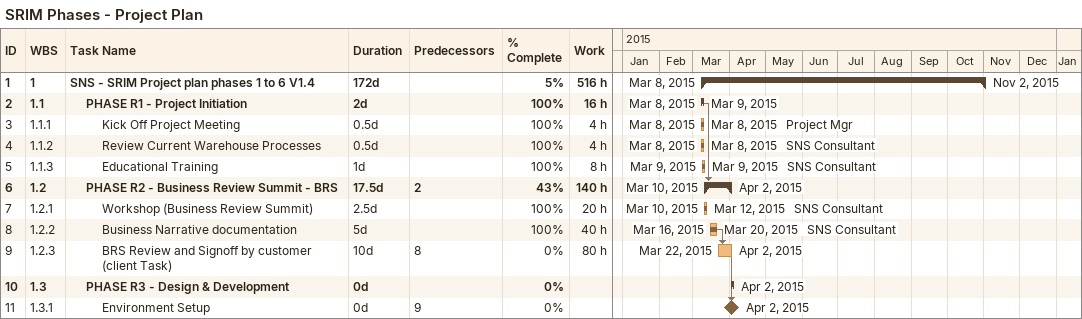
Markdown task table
SRIM Phases - Project Plan

| ID | WBS | Task | Duration | Start | Finish | Predecessors | Resources | % complete | Work (h) |
|---|---|---|---|---|---|---|---|---|---|
| 1 | 1 | **SNS - SRIM Project plan phases 1 to 6 V1.4** | 172d | 2015-03-08 | 2015-11-02 |  |  | 5 | 516 |
| 2 | 1.1 | **PHASE R1 - Project Initiation** | 2d | 2015-03-08 | 2015-03-09 |  |  | 100 | 16 |
| 3 | 1.1.1 | Kick Off Project Meeting | 0.5d | 2015-03-08 | 2015-03-08 |  | Project Mgr | 100 | 4 |
| 4 | 1.1.2 | Review Current Warehouse Processes | 0.5d | 2015-03-08 | 2015-03-08 |  | SNS Consultant | 100 | 4 |
| 5 | 1.1.3 | Educational Training | 1d | 2015-03-09 | 2015-03-09 |  | SNS Consultant | 100 | 8 |
| 6 | 1.2 | **PHASE R2 - Business Review Summit - BRS** | 17.5d | 2015-03-10 | 2015-04-02 | 2 |  | 43 | 140 |
| 7 | 1.2.1 | Workshop (Business Review Summit) | 2.5d | 2015-03-10 | 2015-03-12 |  | SNS Consultant | 100 | 20 |
| 8 | 1.2.2 | Business Narrative documentation | 5d | 2015-03-16 | 2015-03-20 |  | SNS Consultant | 100 | 40 |
| 9 | 1.2.3 | BRS Review and Signoff by customer (client Task) | 10d | 2015-03-22 | 2015-04-02 | 8 |  | 0 | 80 |
| 10 | 1.3 | **PHASE R3 - Design & Development** | 0d | 2015-04-02 | 2015-04-02 |  |  | 0 |  |
| 11 | 1.3.1 | Environment Setup | 0d | 2015-04-02 | 2015-04-02 | 9 |  | 0 |  |
